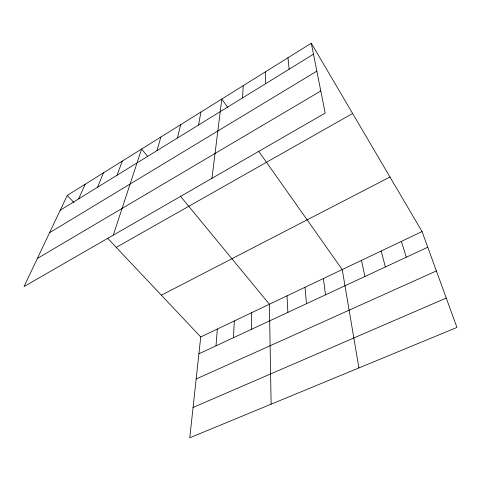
<?xml version="1.0" encoding="UTF-8"?>
<svg xmlns="http://www.w3.org/2000/svg" width="481" height="481" viewBox="0 0 481 481"><rect width="100%" height="100%" fill="white"/><g stroke="black" fill="none" stroke-linecap="round" stroke-linejoin="round"><path stroke-width="0.72" d="M251.383 329.365L251.665 312.692M233.489 337.698L234.313 320.953M242.538 97.914L243.248 85.654M216.005 345.839L217.34 329.034M107.618 238.233L200.739 336.94L189.767 437.788L456.95 327.447L422.053 231.553L311.297 43.212L67.238 195.424L24.05 286.55L325.186 113.089L311.297 43.212M211.953 178.313L221.807 99.026L227.844 107.576M198.563 125.006L200.944 112.037M177.489 137.993L180.64 124.699M156.986 150.619L160.864 137.031M113.275 235.155L141.606 149.044L147.679 156.421M117.045 175.234L122.276 161.099M97.589 187.217L103.451 172.841M78.65 198.887L85.113 184.277M60.215 210.245L313.486 54.203M49.567 232.714L316.847 71.128M37.344 258.495L320.791 90.975M116.24 247.372L352.627 113.492M161.363 295.202L389.989 177.02M200.739 336.94L422.053 231.553M198.9 353.806L427.759 247.228M196.158 379.016L436.381 270.929M193.067 407.449L446.254 298.046M67.238 195.424L73.918 202.507M180.261 195.989L269.402 304.245L271.128 404.19M258.694 151.262L342.238 269.558L358.922 367.929M401.388 241.39L406.307 257.221M381.211 250.998L385.371 266.967M361.502 260.389L364.941 276.485M323.412 278.523L325.505 294.847M287.969 57.762L289.135 69.204M305.008 287.289L306.469 303.709M287.007 295.857L287.872 312.373M265.296 71.903L265.494 83.766"/></g></svg>
